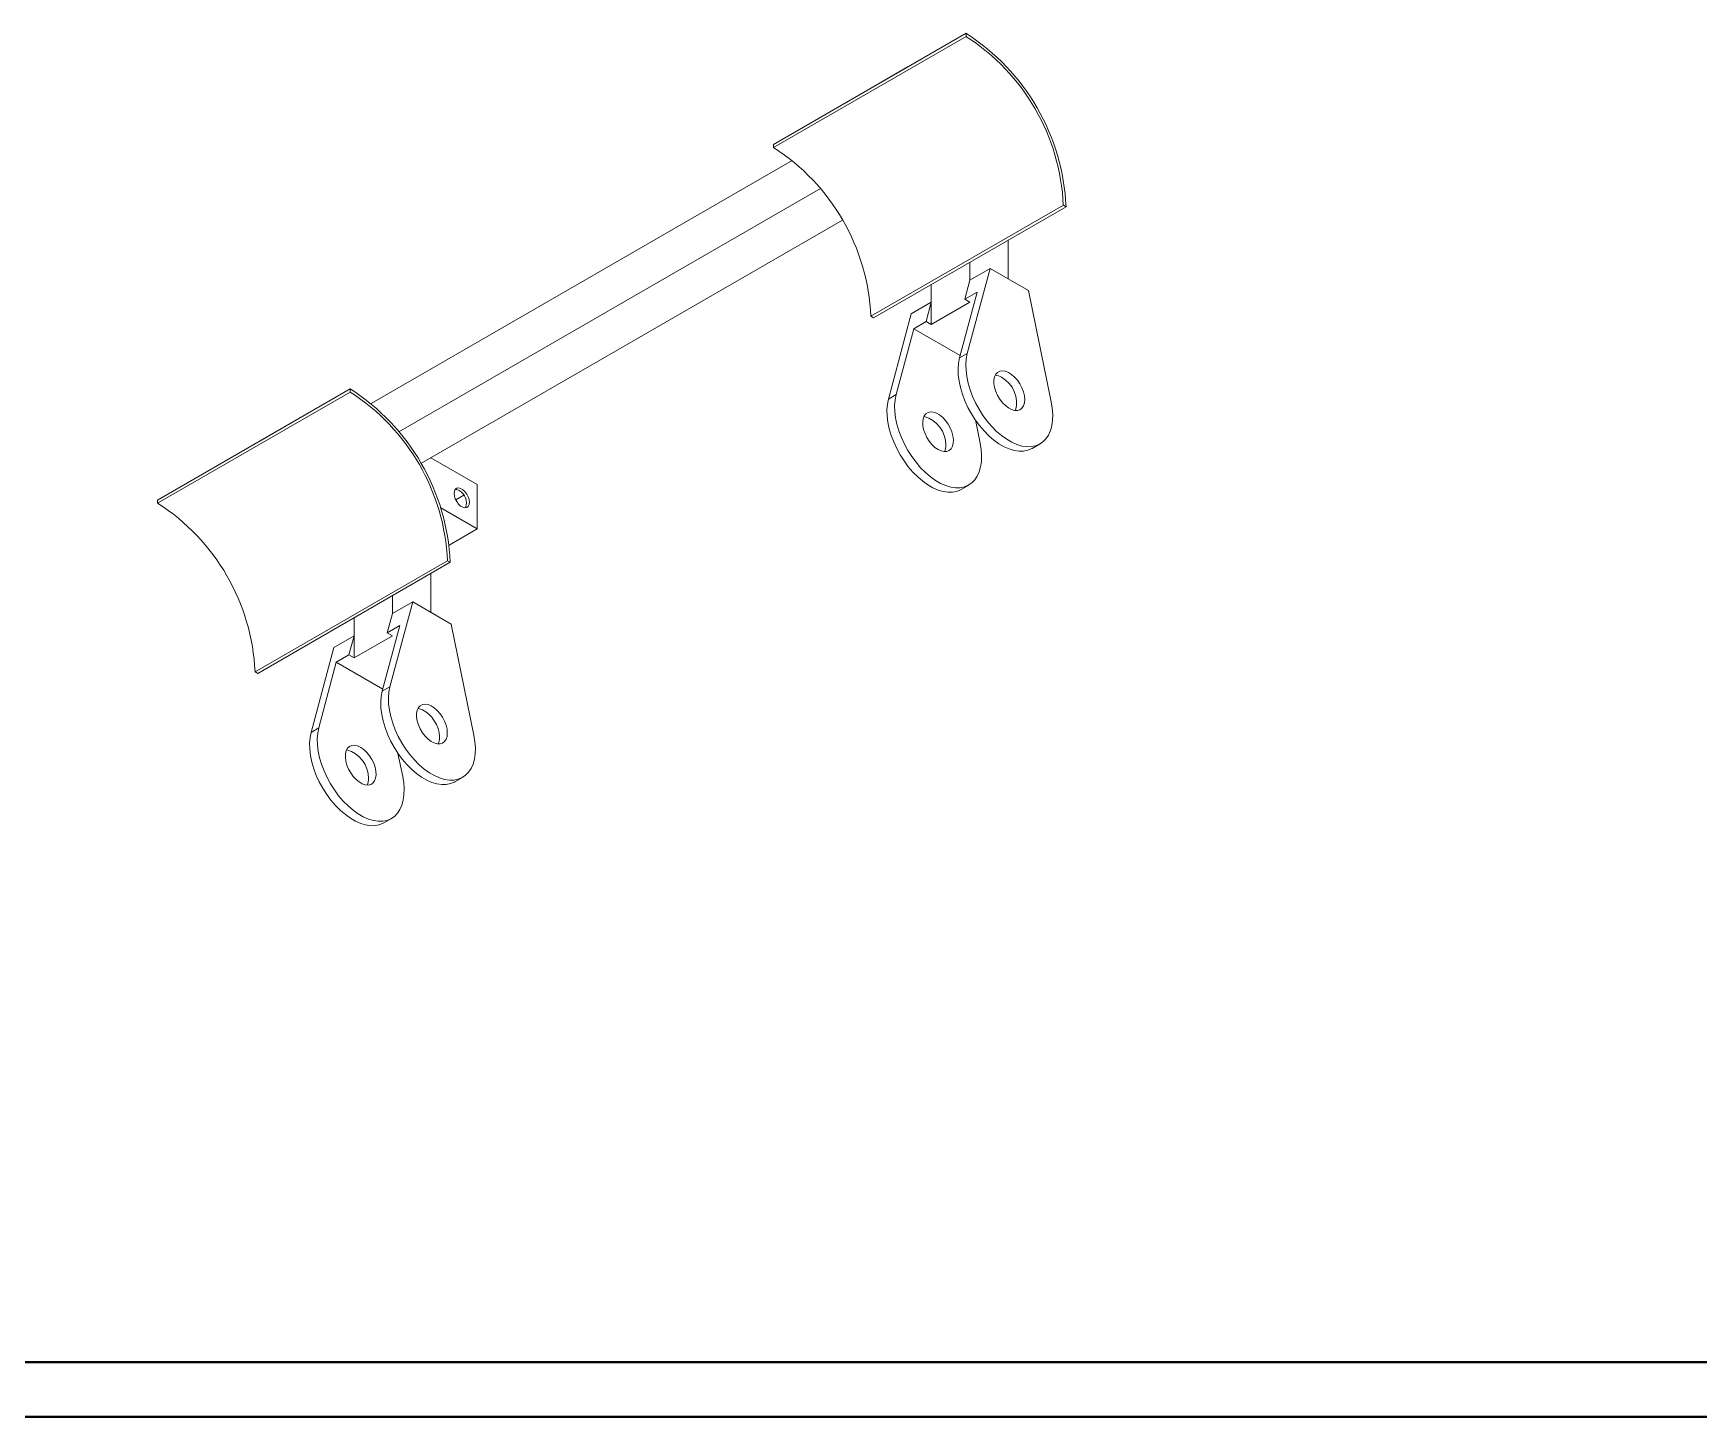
# Model space of a CAD drawing. Header units: millimetres. Extents: x 0 to 1189, y 0 to 841.
# Drawn here: x 577.2 to 883.1, y 0.2 to 254.3 of the extents above; entities that cross this region are included whole.
import ezdxf

# ---------------------------------------------------------------- set-up
doc = ezdxf.new("R2010")
doc.units = ezdxf.units.MM

msp = doc.modelspace()

# ---------------------------------------------------------------- linework, layer by layer
at = {"color": 7, "linetype": 'Continuous', "lineweight": 15}
for p, q in [((748.53, 254.27), (713.17, 233.86)), ((748.53, 254.27), (748.53, 253.7)), ((748.53, 253.7), (713.17, 233.29)), ((730.85, 244.07), (737.92, 248.15)), ((730.85, 244.07), (737.92, 248.15)), ((737.92, 248.15), (737.92, 248.15)), ((730.85, 244.07), (736.93, 247.58)), ((736.93, 247.58), (730.85, 244.07)), ((730.85, 244.07), (723.78, 239.98)), ((723.78, 239.98), (730.85, 244.07)), ((730.85, 244.07), (724.77, 240.56)), ((724.77, 240.56), (730.85, 244.07)), ((730.85, 244.07), (730.85, 244.07)), ((713.17, 233.86), (713.17, 233.29)), ((639.23, 186.28), (716.59, 230.94)), ((644.36, 181.08), (721.78, 225.77)), ((766.42, 222.71), (731.06, 202.3)), ((766.91, 222.43), (731.56, 202.02)), ((766.42, 222.71), (766.91, 222.43)), ((648.39, 175.24), (725.82, 219.94)), ((756.3, 209.16), (756.3, 216.31)), ((749.23, 212.22), (749.23, 208.96)), ((742.16, 208.14), (742.16, 204.87)), ((749.23, 208.96), (748.29, 205.42)), ((752.95, 211.1), (748.77, 195.48)), ((752.95, 211.1), (749.23, 208.96)), ((760.02, 207.02), (752.95, 211.1)), ((750.58, 206.75), (747.35, 194.67)), ((748.29, 205.42), (750.58, 206.75)), ((749.23, 204.87), (748.29, 205.42)), ((764.19, 186.58), (760.02, 207.02)), ((731.06, 202.3), (731.56, 202.02)), ((738.45, 202.73), (734.27, 187.11)), ((738.45, 202.73), (742.16, 204.87)), ((742.16, 204.87), (741.22, 201.34)), ((749.23, 204.87), (742.16, 200.79)), ((742.16, 204.87), (742.16, 200.79)), ((735.69, 187.93), (738.92, 200.01)), ((738.92, 200.01), (741.22, 201.34)), ((738.92, 200.01), (747.46, 195.08)), ((741.22, 201.34), (742.16, 200.79)), ((748.77, 195.48), (747.35, 194.67)), ((600.03, 168.55), (635.39, 188.96)), ((600.03, 167.98), (635.39, 188.39)), ((624.78, 182.84), (631.85, 186.92)), ((631.85, 186.92), (624.78, 182.84)), ((631.85, 186.92), (631.85, 186.92)), ((635.39, 188.96), (635.39, 188.39)), ((734.27, 187.11), (735.69, 187.93)), ((630.86, 186.35), (624.78, 182.84)), ((624.78, 182.84), (630.86, 186.35)), ((617.71, 178.75), (624.78, 182.84)), ((617.71, 178.75), (624.78, 182.84)), ((618.7, 179.33), (624.78, 182.84)), ((624.78, 182.84), (618.7, 179.33)), ((624.78, 182.84), (624.78, 182.84)), ((750.25, 183.26), (751.11, 179.02)), ((760.71, 178.05), (762.13, 178.87)), ((650.24, 176.31), (658.72, 171.41)), ((658.72, 163.24), (658.72, 171.41)), ((600.03, 168.55), (600.03, 167.98)), ((656.29, 169.43), (654.79, 168.57)), ((747.63, 170.5), (749.05, 171.31)), ((652.05, 167.1), (658.72, 163.24)), ((653.58, 160.27), (658.72, 163.24)), ((617.92, 136.99), (653.28, 157.4)), ((618.42, 136.71), (653.77, 157.12)), ((653.28, 157.4), (653.77, 157.12)), ((650.24, 147.93), (650.24, 155.07)), ((643.17, 150.99), (643.17, 147.73)), ((636.1, 146.91), (636.1, 143.64)), ((643.17, 147.73), (642.22, 144.19)), ((646.88, 149.87), (642.7, 134.25)), ((646.88, 149.87), (643.17, 147.73)), ((653.95, 145.79), (646.88, 149.87)), ((641.29, 133.44), (644.52, 145.52)), ((644.52, 145.52), (642.22, 144.19)), ((642.22, 144.19), (643.17, 143.64)), ((658.13, 125.35), (653.95, 145.79)), ((632.38, 141.5), (628.21, 125.88)), ((632.38, 141.5), (636.1, 143.64)), ((636.1, 143.64), (635.15, 140.11)), ((636.1, 139.56), (643.17, 143.64)), ((636.1, 143.64), (636.1, 139.56)), ((632.85, 138.78), (629.62, 126.7)), ((635.15, 140.11), (632.85, 138.78)), ((632.85, 138.78), (641.4, 133.85)), ((636.1, 139.56), (635.15, 140.11)), ((617.92, 136.99), (618.42, 136.71)), ((642.7, 134.25), (641.29, 133.44)), ((628.21, 125.88), (629.62, 126.7)), ((645.05, 117.79), (644.18, 122.03)), ((654.65, 116.82), (656.06, 117.63)), ((641.56, 109.27), (642.98, 110.08))]:
    msp.add_line(p, q, dxfattribs=at)
at = {"color": 7, "linetype": 'Continuous', "lineweight": 40}
for p, q in [((25.08, 10.21), (1179.08, 10.21)), ((0.08, 0.21), (1189.08, 0.21))]:
    msp.add_line(p, q, dxfattribs=at)
at = {"color": 7, "linetype": 'Continuous', "lineweight": 15, "flags": 128}
for points in [[(747.35, 194.67), (747.16, 193.71), (747.08, 192.67), (747.12, 191.56), (747.26, 190.4), (747.51, 189.21), (747.87, 187.99), (748.33, 186.78), (748.88, 185.57), (749.52, 184.4), (750.23, 183.28), (751.02, 182.22), (751.86, 181.24), (752.74, 180.35), (753.66, 179.57), (754.59, 178.9), (755.54, 178.35), (756.47, 177.94), (757.39, 177.67), (758.28, 177.53), (759.12, 177.54), (759.9, 177.7), (760.62, 178), (760.71, 178.05)], [(748.77, 195.48), (748.58, 194.52), (748.5, 193.48), (748.53, 192.38), (748.67, 191.22), (748.93, 190.02), (749.28, 188.81), (749.74, 187.59), (750.29, 186.39), (750.93, 185.22), (751.65, 184.1), (752.43, 183.04), (753.27, 182.06), (754.16, 181.17), (755.07, 180.38), (756.01, 179.71), (756.95, 179.17), (757.89, 178.76), (758.81, 178.48), (759.69, 178.35), (760.53, 178.36), (761.31, 178.52), (762.03, 178.81), (762.67, 179.25), (763.22, 179.81), (763.68, 180.5), (764.04, 181.3), (764.29, 182.2), (764.43, 183.2), (764.46, 184.27), (764.38, 185.4), (764.19, 186.58)], [(759.31, 187.01), (759.25, 187.7), (759.08, 188.43), (758.8, 189.17), (758.43, 189.89), (757.98, 190.55), (757.46, 191.14), (756.91, 191.63), (756.34, 191.99), (755.77, 192.22), (755.24, 192.3), (754.75, 192.23), (754.33, 192.01), (754.01, 191.66), (753.78, 191.18), (753.67, 190.6), (753.67, 189.94), (753.78, 189.23), (754.01, 188.49), (754.33, 187.76), (754.75, 187.06), (755.24, 186.43), (755.77, 185.89), (756.34, 185.47), (756.91, 185.17), (757.46, 185.02), (757.98, 185.01), (758.43, 185.15), (758.8, 185.44), (759.08, 185.86), (759.25, 186.39), (759.31, 187.01)], [(734.27, 187.11), (734.08, 186.16), (734, 185.12), (734.03, 184.01), (734.18, 182.85), (734.43, 181.65), (734.79, 180.44), (735.25, 179.22), (735.8, 178.02), (736.44, 176.85), (737.15, 175.73), (737.93, 174.67), (738.77, 173.69), (739.66, 172.8), (740.58, 172.01), (741.51, 171.34), (742.46, 170.8), (743.39, 170.39), (744.31, 170.11), (745.2, 169.98), (746.04, 169.99), (746.82, 170.15), (747.53, 170.44), (747.63, 170.5)], [(751.11, 179.02), (751.3, 177.85), (751.38, 176.72), (751.35, 175.65), (751.21, 174.65), (750.95, 173.75), (750.6, 172.95), (750.14, 172.26), (749.59, 171.69), (748.95, 171.26), (748.23, 170.96), (747.45, 170.81), (746.61, 170.8), (745.72, 170.93), (744.81, 171.2), (743.87, 171.62), (742.93, 172.16), (741.99, 172.83), (741.07, 173.62), (740.19, 174.5), (739.35, 175.49), (738.57, 176.54), (737.85, 177.67), (737.21, 178.84), (736.66, 180.04), (736.2, 181.26), (735.84, 182.47), (735.59, 183.67), (735.45, 184.83), (735.42, 185.93), (735.5, 186.97), (735.69, 187.93)], [(743.4, 177.83), (742.83, 178.22), (742.28, 178.74), (741.78, 179.35), (741.35, 180.03), (741, 180.75), (740.75, 181.49), (740.6, 182.21), (740.57, 182.89), (740.66, 183.49), (740.86, 184), (741.16, 184.38), (741.56, 184.64), (742.03, 184.74), (742.55, 184.7), (743.11, 184.51), (743.69, 184.18), (744.25, 183.72), (744.77, 183.16), (745.24, 182.51), (745.64, 181.8), (745.94, 181.07), (746.14, 180.33), (746.22, 179.63), (746.2, 178.99), (746.05, 178.43), (745.8, 177.98), (745.45, 177.66), (745.02, 177.48), (744.51, 177.45), (743.97, 177.57), (743.4, 177.83)], [(657.31, 168.14), (657.25, 168.63), (657.08, 169.15), (656.82, 169.66), (656.48, 170.1), (656.1, 170.46), (655.69, 170.69), (655.31, 170.78), (654.97, 170.73), (654.71, 170.53), (654.54, 170.2), (654.48, 169.77), (654.54, 169.28), (654.71, 168.76), (654.97, 168.26), (655.31, 167.81), (655.69, 167.46), (656.1, 167.22), (656.48, 167.13), (656.82, 167.19), (657.08, 167.39), (657.25, 167.71), (657.31, 168.14)], [(654.68, 170.49), (655, 170.47), (655.4, 170.3)], [(654.65, 116.82), (654.55, 116.76), (653.83, 116.47), (653.05, 116.31), (652.21, 116.3), (651.33, 116.43), (650.41, 116.71), (649.47, 117.12), (648.53, 117.67), (647.59, 118.34), (646.67, 119.12), (645.79, 120.01), (644.95, 120.99), (644.17, 122.05), (643.45, 123.17), (642.81, 124.34), (642.26, 125.54), (641.8, 126.76), (641.45, 127.98), (641.19, 129.17), (641.05, 130.33), (641.02, 131.44), (641.1, 132.48), (641.29, 133.44)], [(642.7, 134.25), (642.51, 133.29), (642.43, 132.25), (642.46, 131.15), (642.61, 129.99), (642.86, 128.79), (643.22, 127.58), (643.67, 126.36), (644.23, 125.16), (644.87, 123.99), (645.58, 122.87), (646.36, 121.81), (647.2, 120.83), (648.09, 119.94), (649.01, 119.15), (649.94, 118.48), (650.89, 117.94), (651.82, 117.53), (652.74, 117.25), (653.62, 117.12), (654.46, 117.13), (655.25, 117.28), (655.96, 117.58), (656.6, 118.01), (657.15, 118.58), (657.61, 119.27), (657.97, 120.07), (658.22, 120.97), (658.37, 121.97), (658.4, 123.04), (658.32, 124.17), (658.13, 125.35)], [(653.24, 125.78), (653.19, 126.47), (653.01, 127.2), (652.74, 127.94), (652.36, 128.66), (651.91, 129.32), (651.4, 129.91), (650.84, 130.4), (650.27, 130.76), (649.71, 130.99), (649.17, 131.07), (648.68, 131), (648.27, 130.78), (647.94, 130.43), (647.72, 129.95), (647.6, 129.37), (647.6, 128.71), (647.72, 128), (647.94, 127.26), (648.27, 126.53), (648.68, 125.83), (649.17, 125.2), (649.71, 124.66), (650.27, 124.24), (650.84, 123.94), (651.4, 123.78), (651.91, 123.78), (652.36, 123.92), (652.74, 124.21), (653.01, 124.63), (653.19, 125.16), (653.24, 125.78)], [(647.84, 130.25), (648.15, 130.2), (648.71, 130.01), (649.29, 129.68), (649.85, 129.23), (650.37, 128.66), (650.84, 128.01), (651.24, 127.31), (651.54, 126.57), (651.74, 125.84), (651.83, 125.13), (651.8, 124.49), (651.65, 123.93), (651.58, 123.77)], [(628.21, 125.88), (628.02, 124.93), (627.94, 123.89), (627.97, 122.78), (628.11, 121.62), (628.36, 120.42), (628.72, 119.21), (629.18, 117.99), (629.73, 116.79), (630.37, 115.62), (631.09, 114.5), (631.87, 113.44), (632.71, 112.46), (633.59, 111.57), (634.51, 110.78), (635.45, 110.11), (636.39, 109.57), (637.33, 109.16), (638.24, 108.88), (639.13, 108.75), (639.97, 108.76), (640.75, 108.92), (641.47, 109.21), (641.56, 109.27)], [(629.62, 126.7), (629.43, 125.74), (629.35, 124.7), (629.38, 123.6), (629.53, 122.44), (629.78, 121.24), (630.14, 120.03), (630.59, 118.81), (631.15, 117.61), (631.78, 116.44), (632.5, 115.31), (633.28, 114.25), (634.12, 113.27), (635.01, 112.38), (635.92, 111.6), (636.86, 110.93), (637.8, 110.39), (638.74, 109.97), (639.66, 109.7), (640.54, 109.57), (641.38, 109.58), (642.17, 109.73), (642.88, 110.03), (643.52, 110.46), (644.07, 111.03), (644.53, 111.72), (644.89, 112.52), (645.14, 113.42), (645.28, 114.42), (645.32, 115.49), (645.24, 116.62), (645.05, 117.79)], [(637.33, 123.13), (636.76, 123.39), (636.22, 123.51), (635.72, 123.48), (635.28, 123.3), (634.93, 122.98), (634.68, 122.53), (634.54, 121.97), (634.51, 121.33), (634.6, 120.63), (634.79, 119.89), (635.1, 119.16), (635.49, 118.45), (635.96, 117.8), (636.49, 117.24), (637.05, 116.78), (637.62, 116.45), (638.18, 116.26), (638.71, 116.21), (639.18, 116.32), (639.57, 116.57), (639.87, 116.96), (640.07, 117.46), (640.16, 118.07), (640.13, 118.74), (639.99, 119.47), (639.73, 120.21), (639.38, 120.93), (638.95, 121.61), (638.45, 122.22), (637.9, 122.73), (637.33, 123.13)]]:
    msp.add_lwpolyline(points, dxfattribs=at)
at = {"color": 7, "linetype": 'Continuous', "lineweight": 15}
for centre, radius, start, end in [((726.99, 220.61), 39.96, 2.6055, 57.3945), ((727.57, 220.95), 38.88, 2.6055, 57.3945), ((692.22, 200.54), 38.88, 2.6055, 57.3945), ((753.72, 188.95), 2.54, 57.8248, 85.7782), ((752.41, 186.38), 5.41, 345.1951, 60.6323), ((613.86, 155.3), 39.96, 2.6055, 57.3945), ((614.44, 155.63), 38.88, 2.6055, 57.3945), ((739.4, 178.7), 5.41, 359.3672, 74.8002), ((742.28, 178.55), 2.54, 334.2181, 2.1784), ((654.2, 168.03), 2.57, 339.731, 62.2708), ((579.08, 135.22), 38.88, 2.6055, 57.3945), ((633.34, 117.47), 5.41, 359.3672, 74.8002), ((636.21, 117.32), 2.54, 334.2181, 2.1784)]:
    msp.add_arc(centre, radius, start, end, dxfattribs=at)

doc.saveas('drawing.dxf')
